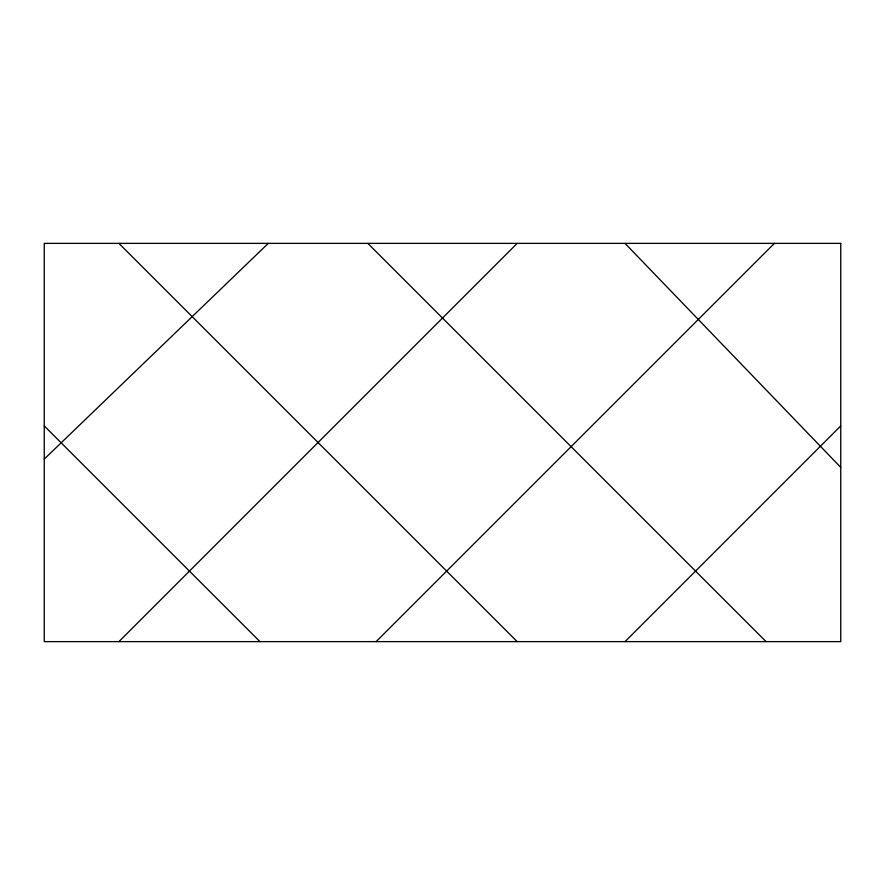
<?xml version="1.0" encoding="UTF-8"?>
<svg xmlns="http://www.w3.org/2000/svg" width="885" height="885" viewBox="0 0 885 885"><rect width="100%" height="100%" fill="white"/><g stroke="black" fill="none" stroke-linecap="round" stroke-linejoin="round"><path stroke-width="1.33" d="M118.922 641.625L517.172 243.375M376.125 641.625L774.375 243.375M625.031 641.625L840.75 425.906M44.25 459.094L268.266 243.375M367.828 243.375L766.078 641.625M118.922 243.375L517.172 641.625M44.25 425.906L259.969 641.625M625.031 243.375L840.75 467.391M840.75 243.375L44.25 243.375L44.25 641.625L840.75 641.625L840.75 243.375"/></g></svg>
